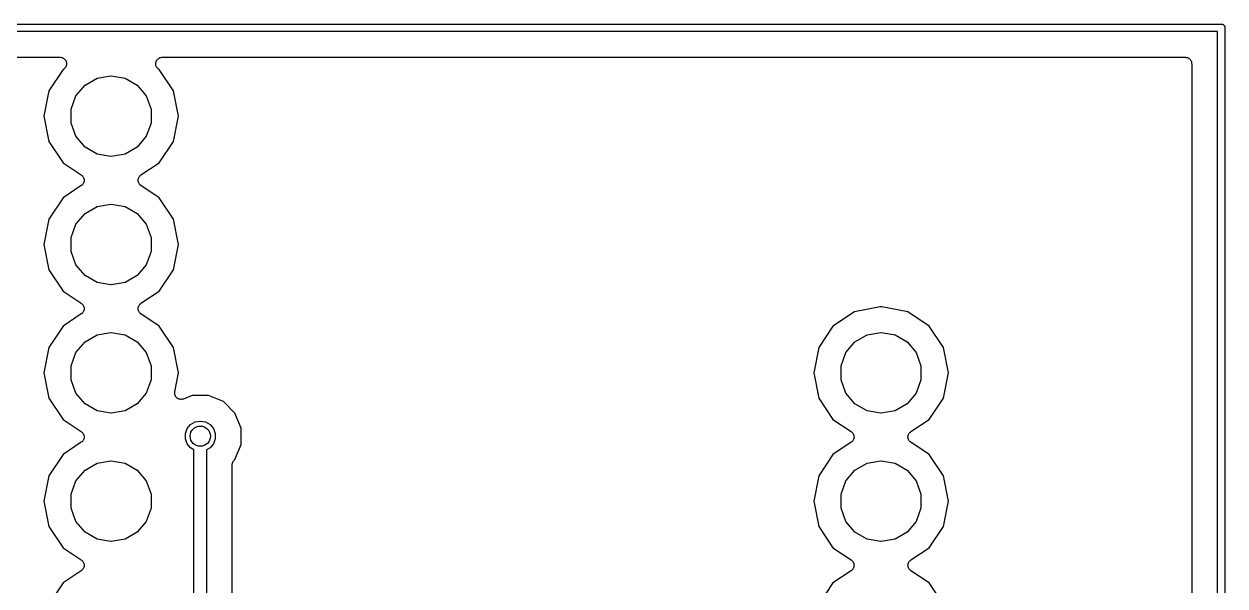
# Model space of a CAD drawing. Extents: x 70 to 225, y -126 to -70.
# Drawn here: x 201.5 to 225.28, y -80.85 to -69.72 of the extents above; entities that cross this region are included whole.
import ezdxf

# ---------------------------------------------------------------- set-up
doc = ezdxf.new("R2010")
doc.units = 0
doc.header["$MEASUREMENT"] = 0
doc.layers.add('BLACK', color=7, linetype='CONTINUOUS')

msp = doc.modelspace()

# ---------------------------------------------------------------- linework, layer by layer
at = {"layer": 'Black'}
for p, q in [((70.2, -69.725), (225.2, -69.725)), ((225.125, -69.875), (70.275, -69.875)), ((225.125, -126.325), (225.125, -69.875)), ((225.2, -69.725), (225.206, -69.7261)), ((225.206, -69.7261), (225.213, -69.7261)), ((225.213, -69.7261), (225.219, -69.7284)), ((225.219, -69.7284), (225.226, -69.7295)), ((225.226, -69.7295), (225.231, -69.7328)), ((225.231, -69.7328), (225.237, -69.735)), ((225.237, -69.735), (225.243, -69.7393)), ((225.243, -69.7393), (225.248, -69.7425)), ((225.248, -69.7425), (225.252, -69.7476)), ((225.252, -69.7476), (225.257, -69.7518)), ((225.257, -69.7518), (225.261, -69.7575)), ((225.261, -69.7575), (225.265, -69.7625)), ((225.265, -69.7625), (225.267, -69.7687)), ((225.267, -69.7687), (225.27, -69.7743)), ((225.27, -69.7743), (225.272, -69.7808)), ((225.272, -69.7808), (225.274, -69.787)), ((225.274, -69.787), (225.274, -69.7935)), ((225.274, -69.7935), (225.275, -69.8)), ((225.275, -69.8), (225.275, -126.4)), ((96.6081, -70.383), (202.217, -70.383)), ((202.217, -70.383), (202.224, -70.3842)), ((202.224, -70.3842), (202.231, -70.3838)), ((202.231, -70.3838), (202.246, -70.388)), ((202.246, -70.388), (202.261, -70.3907)), ((202.261, -70.3907), (202.267, -70.3941)), ((202.267, -70.3941), (202.274, -70.3961)), ((202.274, -70.3961), (202.286, -70.4051)), ((202.286, -70.4051), (202.299, -70.4127)), ((202.299, -70.6073), (202.293, -70.6108)), ((202.299, -70.4127), (202.304, -70.4181)), ((202.309, -70.5956), (202.299, -70.6073)), ((202.304, -70.4181), (202.309, -70.4222)), ((202.309, -70.4222), (202.318, -70.4348)), ((202.32, -70.5851), (202.309, -70.5956)), ((202.318, -70.4348), (202.327, -70.4465)), ((202.323, -70.5788), (202.32, -70.5851)), ((202.327, -70.5735), (202.323, -70.5788)), ((202.327, -70.4465), (202.33, -70.453)), ((202.333, -70.5592), (202.327, -70.5735)), ((202.33, -70.453), (202.334, -70.4588)), ((202.339, -70.5455), (202.333, -70.5592)), ((202.334, -70.4588), (202.337, -70.4736)), ((202.337, -70.4736), (202.342, -70.4879)), ((202.34, -70.5386), (202.339, -70.5455)), ((202.342, -70.5321), (202.34, -70.5386)), ((202.342, -70.4879), (202.342, -70.4949)), ((202.342, -70.4949), (202.344, -70.5017)), ((202.344, -70.5017), (202.342, -70.5168)), ((202.342, -70.5168), (202.342, -70.5321)), ((204.109, -70.5017), (204.11, -70.4949)), ((204.11, -70.5168), (204.109, -70.5017)), ((204.11, -70.4879), (204.115, -70.4736)), ((204.11, -70.4949), (204.11, -70.4879)), ((204.11, -70.5321), (204.11, -70.5168)), ((204.113, -70.5386), (204.11, -70.5321)), ((204.113, -70.5455), (204.113, -70.5386)), ((204.12, -70.5592), (204.113, -70.5455)), ((204.115, -70.4736), (204.119, -70.4588)), ((204.119, -70.4588), (204.123, -70.453)), ((204.125, -70.5735), (204.12, -70.5592)), ((204.123, -70.453), (204.125, -70.4465)), ((204.125, -70.4465), (204.135, -70.4348)), ((204.13, -70.5788), (204.125, -70.5735)), ((204.133, -70.5851), (204.13, -70.5788)), ((204.144, -70.5956), (204.133, -70.5851)), ((204.135, -70.4348), (204.144, -70.4222)), ((204.144, -70.4222), (204.149, -70.4181)), ((204.154, -70.6073), (204.144, -70.5956)), ((204.149, -70.4181), (204.154, -70.4127)), ((204.154, -70.4127), (204.167, -70.4051)), ((204.16, -70.6108), (204.154, -70.6073)), ((204.167, -70.4051), (204.179, -70.3961)), ((204.179, -70.3961), (204.186, -70.3941)), ((204.186, -70.3941), (204.192, -70.3907)), ((204.192, -70.3907), (204.207, -70.388)), ((204.207, -70.388), (204.221, -70.3838)), ((204.221, -70.3838), (204.228, -70.3842)), ((204.228, -70.3842), (204.235, -70.383)), ((204.235, -70.383), (224.49, -70.383)), ((224.49, -70.383), (224.501, -70.3849)), ((224.501, -70.3849), (224.512, -70.3849)), ((224.512, -70.3849), (224.522, -70.3887)), ((224.522, -70.3887), (224.533, -70.3907)), ((224.533, -70.3907), (224.543, -70.3962)), ((224.543, -70.3962), (224.553, -70.4)), ((224.553, -70.4), (224.562, -70.4072)), ((224.562, -70.4072), (224.572, -70.4127)), ((224.572, -70.4127), (224.579, -70.4212)), ((224.579, -70.4212), (224.587, -70.4284)), ((224.587, -70.4284), (224.593, -70.438)), ((224.593, -70.438), (224.6, -70.4465)), ((224.6, -70.4465), (224.604, -70.4569)), ((224.604, -70.4569), (224.609, -70.4666)), ((224.609, -70.4666), (224.611, -70.4775)), ((224.611, -70.4775), (224.615, -70.4879)), ((224.615, -70.4879), (224.615, -70.4991)), ((224.615, -70.4991), (224.617, -70.51)), ((224.617, -70.51), (224.617, -125.69)), ((202.275, -70.6242), (201.992, -71.0477)), ((202.288, -70.6156), (202.275, -70.6242)), ((202.293, -70.6108), (202.288, -70.6156)), ((202.709, -70.9345), (202.95, -70.7956)), ((202.95, -70.7956), (203.223, -70.7473)), ((203.223, -70.7473), (203.229, -70.7473)), ((203.229, -70.7473), (203.503, -70.7956)), ((203.503, -70.7956), (203.744, -70.9345)), ((204.165, -70.6156), (204.16, -70.6108)), ((204.178, -70.6242), (204.165, -70.6156)), ((204.461, -71.0477), (204.178, -70.6242)), ((201.992, -71.0477), (201.893, -71.5473)), ((202.53, -71.1473), (202.709, -70.9345)), ((203.744, -70.9345), (203.922, -71.1473)), ((204.56, -71.5473), (204.461, -71.0477)), ((202.435, -71.4084), (202.53, -71.1473)), ((203.922, -71.1473), (204.017, -71.4084)), ((201.893, -71.5473), (201.992, -72.0469)), ((202.435, -71.6863), (202.435, -71.4084)), ((204.017, -71.4084), (204.017, -71.6863)), ((204.461, -72.0469), (204.56, -71.5473)), ((202.53, -71.9473), (202.435, -71.6863)), ((204.017, -71.6863), (203.922, -71.9473)), ((202.709, -72.1602), (202.53, -71.9473)), ((203.922, -71.9473), (203.744, -72.1602)), ((201.992, -72.0469), (202.275, -72.4705)), ((202.95, -72.2991), (202.709, -72.1602)), ((203.744, -72.1602), (203.503, -72.2991)), ((204.178, -72.4705), (204.461, -72.0469)), ((202.275, -72.4705), (202.636, -72.7117)), ((203.223, -72.3473), (202.95, -72.2991)), ((203.229, -72.3473), (203.223, -72.3473)), ((203.503, -72.2991), (203.229, -72.3473)), ((203.817, -72.7117), (204.178, -72.4705)), ((202.636, -72.7117), (202.646, -72.7213)), ((202.646, -72.7213), (202.657, -72.7295)), ((202.657, -72.7295), (202.662, -72.7365)), ((202.662, -72.7365), (202.668, -72.7422)), ((202.668, -72.7422), (202.674, -72.7547)), ((203.779, -72.7547), (203.785, -72.7422)), ((203.785, -72.7422), (203.791, -72.7365)), ((203.791, -72.7365), (203.795, -72.7295)), ((203.795, -72.7295), (203.807, -72.7213)), ((203.807, -72.7213), (203.817, -72.7117)), ((202.636, -72.9229), (202.275, -73.1642)), ((202.646, -72.9133), (202.636, -72.9229)), ((202.657, -72.9052), (202.646, -72.9133)), ((202.662, -72.8982), (202.657, -72.9052)), ((202.668, -72.8924), (202.662, -72.8982)), ((202.674, -72.88), (202.668, -72.8924)), ((202.674, -72.7547), (202.682, -72.7662)), ((202.682, -72.8685), (202.674, -72.88)), ((202.682, -72.7662), (202.684, -72.7743)), ((202.684, -72.8604), (202.682, -72.8685)), ((202.684, -72.7743), (202.688, -72.7818)), ((202.688, -72.8529), (202.684, -72.8604)), ((202.688, -72.7818), (202.689, -72.7956)), ((202.689, -72.8391), (202.688, -72.8529)), ((202.689, -72.7956), (202.692, -72.809)), ((202.692, -72.8256), (202.689, -72.8391)), ((202.692, -72.809), (202.691, -72.8173)), ((202.691, -72.8173), (202.692, -72.8256)), ((203.76, -72.809), (203.764, -72.7956)), ((203.761, -72.8173), (203.76, -72.809)), ((203.76, -72.8256), (203.761, -72.8173)), ((203.764, -72.8391), (203.76, -72.8256)), ((203.764, -72.7956), (203.765, -72.7818)), ((203.765, -72.8529), (203.764, -72.8391)), ((203.765, -72.7818), (203.769, -72.7743)), ((203.769, -72.8604), (203.765, -72.8529)), ((203.769, -72.7743), (203.771, -72.7662)), ((203.771, -72.8685), (203.769, -72.8604)), ((203.771, -72.7662), (203.779, -72.7547)), ((203.779, -72.88), (203.771, -72.8685)), ((203.785, -72.8924), (203.779, -72.88)), ((203.791, -72.8982), (203.785, -72.8924)), ((203.795, -72.9052), (203.791, -72.8982)), ((203.807, -72.9133), (203.795, -72.9052)), ((203.817, -72.9229), (203.807, -72.9133)), ((204.178, -73.1642), (203.817, -72.9229)), ((202.275, -73.1642), (201.992, -73.5877)), ((204.461, -73.5877), (204.178, -73.1642)), ((202.709, -73.4745), (202.95, -73.3356)), ((202.95, -73.3356), (203.223, -73.2873)), ((203.223, -73.2873), (203.229, -73.2873)), ((203.229, -73.2873), (203.503, -73.3356)), ((203.503, -73.3356), (203.744, -73.4745)), ((201.992, -73.5877), (201.893, -74.0873)), ((202.435, -73.9484), (202.53, -73.6873)), ((202.53, -73.6873), (202.709, -73.4745)), ((203.744, -73.4745), (203.922, -73.6873)), ((203.922, -73.6873), (204.017, -73.9484)), ((204.56, -74.0873), (204.461, -73.5877)), ((201.893, -74.0873), (201.992, -74.5869)), ((202.435, -74.2263), (202.435, -73.9484)), ((204.017, -73.9484), (204.017, -74.2263)), ((204.461, -74.5869), (204.56, -74.0873)), ((202.53, -74.4873), (202.435, -74.2263)), ((204.017, -74.2263), (203.922, -74.4873)), ((201.992, -74.5869), (202.275, -75.0105)), ((202.709, -74.7002), (202.53, -74.4873)), ((203.922, -74.4873), (203.744, -74.7002)), ((204.178, -75.0105), (204.461, -74.5869)), ((202.95, -74.8391), (202.709, -74.7002)), ((203.223, -74.8873), (202.95, -74.8391)), ((203.503, -74.8391), (203.229, -74.8873)), ((203.744, -74.7002), (203.503, -74.8391)), ((202.275, -75.0105), (202.636, -75.2517)), ((203.229, -74.8873), (203.223, -74.8873)), ((203.817, -75.2517), (204.178, -75.0105)), ((202.636, -75.2517), (202.646, -75.2613)), ((202.646, -75.2613), (202.657, -75.2695)), ((202.657, -75.2695), (202.662, -75.2765)), ((202.662, -75.2765), (202.668, -75.2822)), ((202.668, -75.2822), (202.674, -75.2947)), ((202.674, -75.2947), (202.682, -75.3062)), ((202.682, -75.3062), (202.684, -75.3143)), ((202.684, -75.3143), (202.688, -75.3218)), ((202.688, -75.3218), (202.689, -75.3356)), ((202.689, -75.3356), (202.692, -75.349)), ((202.692, -75.349), (202.691, -75.3573)), ((202.691, -75.3573), (202.692, -75.3656)), ((203.76, -75.349), (203.764, -75.3356)), ((203.761, -75.3573), (203.76, -75.349)), ((203.76, -75.3656), (203.761, -75.3573)), ((203.764, -75.3356), (203.765, -75.3218)), ((203.765, -75.3218), (203.769, -75.3143)), ((203.769, -75.3143), (203.771, -75.3062)), ((203.771, -75.3062), (203.779, -75.2947)), ((203.779, -75.2947), (203.785, -75.2822)), ((203.785, -75.2822), (203.791, -75.2765)), ((203.791, -75.2765), (203.795, -75.2695)), ((203.795, -75.2695), (203.807, -75.2613)), ((203.807, -75.2613), (203.817, -75.2517)), ((218.451, -75.3193), (217.939, -75.4212)), ((218.482, -75.3193), (218.451, -75.3193)), ((218.994, -75.4212), (218.482, -75.3193)), ((202.636, -75.4629), (202.275, -75.7042)), ((202.646, -75.4534), (202.636, -75.4629)), ((202.657, -75.4452), (202.646, -75.4534)), ((202.662, -75.4382), (202.657, -75.4452)), ((202.668, -75.4324), (202.662, -75.4382)), ((202.674, -75.42), (202.668, -75.4324)), ((202.682, -75.4085), (202.674, -75.42)), ((202.684, -75.4004), (202.682, -75.4085)), ((202.688, -75.3929), (202.684, -75.4004)), ((202.689, -75.3791), (202.688, -75.3929)), ((202.692, -75.3656), (202.689, -75.3791)), ((203.764, -75.3791), (203.76, -75.3656)), ((203.765, -75.3929), (203.764, -75.3791)), ((203.769, -75.4004), (203.765, -75.3929)), ((203.771, -75.4085), (203.769, -75.4004)), ((203.779, -75.42), (203.771, -75.4085)), ((203.785, -75.4324), (203.779, -75.42)), ((203.791, -75.4382), (203.785, -75.4324)), ((203.795, -75.4452), (203.791, -75.4382)), ((203.807, -75.4534), (203.795, -75.4452)), ((203.817, -75.4629), (203.807, -75.4534)), ((204.178, -75.7042), (203.817, -75.4629)), ((217.939, -75.4212), (217.515, -75.7042)), ((219.418, -75.7042), (218.994, -75.4212)), ((202.275, -75.7042), (201.992, -76.1277)), ((202.95, -75.8756), (203.223, -75.8273)), ((203.223, -75.8273), (203.229, -75.8273)), ((203.229, -75.8273), (203.503, -75.8756)), ((204.461, -76.1277), (204.178, -75.7042)), ((217.515, -75.7042), (217.232, -76.1277)), ((218.19, -75.8756), (218.463, -75.8273)), ((218.463, -75.8273), (218.469, -75.8273)), ((218.469, -75.8273), (218.743, -75.8756)), ((219.701, -76.1277), (219.418, -75.7042)), ((202.53, -76.2273), (202.709, -76.0145)), ((202.709, -76.0145), (202.95, -75.8756)), ((203.503, -75.8756), (203.744, -76.0145)), ((203.744, -76.0145), (203.922, -76.2273)), ((217.77, -76.2273), (217.949, -76.0145)), ((217.949, -76.0145), (218.19, -75.8756)), ((218.743, -75.8756), (218.984, -76.0145)), ((218.984, -76.0145), (219.162, -76.2273)), ((201.992, -76.1277), (201.893, -76.6273)), ((202.435, -76.4884), (202.53, -76.2273)), ((203.922, -76.2273), (204.017, -76.4884)), ((204.56, -76.6273), (204.461, -76.1277)), ((217.232, -76.1277), (217.133, -76.6273)), ((217.675, -76.4884), (217.77, -76.2273)), ((219.162, -76.2273), (219.257, -76.4884)), ((219.8, -76.6273), (219.701, -76.1277)), ((202.435, -76.7663), (202.435, -76.4884)), ((204.017, -76.4884), (204.017, -76.7663)), ((217.675, -76.7663), (217.675, -76.4884)), ((219.257, -76.4884), (219.257, -76.7663)), ((201.893, -76.6273), (201.992, -77.1269)), ((202.53, -77.0273), (202.435, -76.7663)), ((204.017, -76.7663), (203.922, -77.0273)), ((204.485, -77.0036), (204.56, -76.6273)), ((217.133, -76.6273), (217.232, -77.1269)), ((217.77, -77.0273), (217.675, -76.7663)), ((219.257, -76.7663), (219.162, -77.0273)), ((219.701, -77.1269), (219.8, -76.6273)), ((204.484, -77.0117), (204.485, -77.0077)), ((204.485, -77.0297), (204.484, -77.0117)), ((204.485, -77.0077), (204.485, -77.0036)), ((201.992, -77.1269), (202.275, -77.5505)), ((202.709, -77.2402), (202.53, -77.0273)), ((202.95, -77.3791), (202.709, -77.2402)), ((203.744, -77.2402), (203.503, -77.3791)), ((203.922, -77.0273), (203.744, -77.2402)), ((204.484, -77.0477), (204.485, -77.0297)), ((204.486, -77.0516), (204.484, -77.0477)), ((204.486, -77.0557), (204.486, -77.0516)), ((204.493, -77.0724), (204.486, -77.0557)), ((204.498, -77.0894), (204.493, -77.0724)), ((204.501, -77.0927), (204.498, -77.0894)), ((204.503, -77.0965), (204.501, -77.0927)), ((204.515, -77.1098), (204.503, -77.0965)), ((204.526, -77.1238), (204.515, -77.1098)), ((204.529, -77.126), (204.526, -77.1238)), ((204.532, -77.129), (204.529, -77.126)), ((204.548, -77.1374), (204.532, -77.129)), ((204.564, -77.1467), (204.548, -77.1374)), ((204.568, -77.1475), (204.564, -77.1467)), ((204.571, -77.1494), (204.568, -77.1475)), ((204.589, -77.1518), (204.571, -77.1494)), ((204.607, -77.1553), (204.589, -77.1518)), ((204.611, -77.1547), (204.607, -77.1553)), ((204.615, -77.1552), (204.611, -77.1547)), ((204.633, -77.1514), (204.615, -77.1552)), ((204.651, -77.1486), (204.633, -77.1514)), ((204.654, -77.1466), (204.651, -77.1486)), ((204.658, -77.1457), (204.654, -77.1466)), ((204.831, -77.0742), (204.658, -77.1457)), ((205.153, -77.0745), (204.831, -77.0742)), ((205.45, -77.1977), (205.153, -77.0745)), ((205.677, -77.4252), (205.45, -77.1977)), ((217.232, -77.1269), (217.515, -77.5505)), ((217.949, -77.2402), (217.77, -77.0273)), ((218.19, -77.3791), (217.949, -77.2402)), ((218.984, -77.2402), (218.743, -77.3791)), ((219.162, -77.0273), (218.984, -77.2402)), ((219.418, -77.5505), (219.701, -77.1269)), ((203.223, -77.4273), (202.95, -77.3791)), ((203.229, -77.4273), (203.223, -77.4273)), ((203.503, -77.3791), (203.229, -77.4273)), ((205.799, -77.7223), (205.677, -77.4252)), ((218.463, -77.4273), (218.19, -77.3791)), ((218.469, -77.4273), (218.463, -77.4273)), ((218.743, -77.3791), (218.469, -77.4273)), ((202.275, -77.5505), (202.636, -77.7917)), ((204.695, -77.83), (204.731, -77.7318)), ((204.731, -77.7318), (204.798, -77.6516)), ((204.798, -77.6516), (204.888, -77.5993)), ((204.888, -77.5993), (204.991, -77.5812)), ((204.991, -77.5812), (205.094, -77.5993)), ((205.094, -77.5993), (205.185, -77.6516)), ((205.185, -77.6516), (205.252, -77.7318)), ((205.252, -77.7318), (205.288, -77.83)), ((205.799, -78.0438), (205.799, -77.7223)), ((217.515, -77.5505), (217.876, -77.7917)), ((219.057, -77.7917), (219.418, -77.5505)), ((202.636, -77.7917), (202.646, -77.8013)), ((202.646, -77.8013), (202.657, -77.8095)), ((202.657, -77.8095), (202.662, -77.8165)), ((202.662, -77.8165), (202.668, -77.8222)), ((202.668, -77.9724), (202.662, -77.9782)), ((202.668, -77.8222), (202.674, -77.8347)), ((202.674, -77.96), (202.668, -77.9724)), ((202.674, -77.8347), (202.682, -77.8462)), ((202.682, -77.9485), (202.674, -77.96)), ((202.682, -77.8462), (202.684, -77.8543)), ((202.684, -77.9404), (202.682, -77.9485)), ((202.684, -77.8543), (202.688, -77.8618)), ((202.688, -77.9329), (202.684, -77.9404)), ((202.688, -77.8618), (202.689, -77.8756)), ((202.689, -77.9191), (202.688, -77.9329)), ((202.689, -77.8756), (202.692, -77.889)), ((202.692, -77.9056), (202.689, -77.9191)), ((202.692, -77.889), (202.691, -77.8973)), ((202.691, -77.8973), (202.692, -77.9056)), ((204.695, -77.9346), (204.695, -77.83)), ((204.731, -78.0329), (204.695, -77.9346)), ((205.288, -77.9346), (205.252, -78.0329)), ((205.288, -77.83), (205.288, -77.9346)), ((217.876, -77.7917), (217.886, -77.8013)), ((217.886, -77.8013), (217.897, -77.8095)), ((217.897, -77.8095), (217.902, -77.8165)), ((217.902, -77.8165), (217.908, -77.8222)), ((217.908, -77.9724), (217.902, -77.9782)), ((217.908, -77.8222), (217.914, -77.8347)), ((217.914, -77.96), (217.908, -77.9724)), ((217.914, -77.8347), (217.922, -77.8462)), ((217.922, -77.9485), (217.914, -77.96)), ((217.922, -77.8462), (217.924, -77.8543)), ((217.924, -77.9404), (217.922, -77.9485)), ((217.924, -77.8543), (217.928, -77.8618)), ((217.928, -77.9329), (217.924, -77.9404)), ((217.928, -77.8618), (217.929, -77.8756)), ((217.929, -77.9191), (217.928, -77.9329)), ((217.929, -77.8756), (217.932, -77.889)), ((217.932, -77.9056), (217.929, -77.9191)), ((217.932, -77.889), (217.931, -77.8973)), ((217.931, -77.8973), (217.932, -77.9056)), ((219, -77.889), (219.004, -77.8756)), ((219.001, -77.8973), (219, -77.889)), ((219, -77.9056), (219.001, -77.8973)), ((219.004, -77.9191), (219, -77.9056)), ((219.004, -77.8756), (219.005, -77.8618)), ((219.005, -77.9329), (219.004, -77.9191)), ((219.005, -77.8618), (219.009, -77.8543)), ((219.009, -77.9404), (219.005, -77.9329)), ((219.009, -77.8543), (219.011, -77.8462)), ((219.011, -77.9485), (219.009, -77.9404)), ((219.011, -77.8462), (219.019, -77.8347)), ((219.019, -77.96), (219.011, -77.9485)), ((219.019, -77.8347), (219.025, -77.8222)), ((219.025, -77.9724), (219.019, -77.96)), ((219.025, -77.8222), (219.031, -77.8165)), ((219.031, -77.9782), (219.025, -77.9724)), ((219.031, -77.8165), (219.035, -77.8095)), ((219.035, -77.8095), (219.047, -77.8013)), ((219.047, -77.8013), (219.057, -77.7917)), ((202.636, -78.0029), (202.275, -78.2442)), ((202.646, -77.9933), (202.636, -78.0029)), ((202.657, -77.9852), (202.646, -77.9933)), ((202.662, -77.9782), (202.657, -77.9852)), ((204.798, -78.113), (204.731, -78.0329)), ((204.866, -78.1526), (204.798, -78.113)), ((204.866, -81.9073), (204.866, -78.1526)), ((205.185, -78.113), (205.116, -78.1526)), ((205.116, -78.1526), (205.116, -81.8556)), ((205.252, -78.0329), (205.185, -78.113)), ((205.676, -78.3406), (205.799, -78.0438)), ((217.876, -78.0029), (217.515, -78.2442)), ((217.886, -77.9933), (217.876, -78.0029)), ((217.897, -77.9852), (217.886, -77.9933)), ((217.902, -77.9782), (217.897, -77.9852)), ((219.035, -77.9852), (219.031, -77.9782)), ((219.047, -77.9933), (219.035, -77.9852)), ((219.057, -78.0029), (219.047, -77.9933)), ((219.418, -78.2442), (219.057, -78.0029)), ((202.275, -78.2442), (201.992, -78.6677)), ((202.709, -78.5545), (202.95, -78.4156)), ((202.95, -78.4156), (203.223, -78.3673)), ((203.223, -78.3673), (203.229, -78.3673)), ((203.229, -78.3673), (203.503, -78.4156)), ((203.503, -78.4156), (203.744, -78.5545)), ((205.624, -78.4448), (205.625, -78.4392)), ((205.624, -81.5925), (205.624, -78.4448)), ((205.625, -78.4336), (205.629, -78.4176)), ((205.625, -78.4392), (205.625, -78.4336)), ((205.629, -78.4176), (205.632, -78.4014)), ((205.632, -78.4014), (205.635, -78.3965)), ((205.635, -78.3965), (205.636, -78.391)), ((205.636, -78.391), (205.646, -78.3775)), ((205.646, -78.3775), (205.654, -78.3632)), ((205.654, -78.3632), (205.658, -78.3595)), ((205.658, -78.3595), (205.662, -78.3549)), ((205.662, -78.3549), (205.676, -78.3406)), ((217.515, -78.2442), (217.232, -78.6677)), ((217.949, -78.5545), (218.19, -78.4156)), ((218.19, -78.4156), (218.463, -78.3673)), ((218.463, -78.3673), (218.469, -78.3673)), ((218.469, -78.3673), (218.743, -78.4156)), ((218.743, -78.4156), (218.984, -78.5545)), ((219.701, -78.6677), (219.418, -78.2442)), ((201.992, -78.6677), (201.893, -79.1673)), ((202.53, -78.7673), (202.709, -78.5545)), ((203.744, -78.5545), (203.922, -78.7673)), ((217.232, -78.6677), (217.133, -79.1673)), ((217.77, -78.7673), (217.949, -78.5545)), ((218.984, -78.5545), (219.162, -78.7673)), ((219.8, -79.1673), (219.701, -78.6677)), ((202.435, -79.0284), (202.53, -78.7673)), ((203.922, -78.7673), (204.017, -79.0284)), ((217.675, -79.0284), (217.77, -78.7673)), ((219.162, -78.7673), (219.257, -79.0284)), ((202.435, -79.3063), (202.435, -79.0284)), ((204.017, -79.0284), (204.017, -79.3063)), ((217.675, -79.3063), (217.675, -79.0284)), ((219.257, -79.0284), (219.257, -79.3063)), ((201.893, -79.1673), (201.992, -79.6669)), ((202.53, -79.5673), (202.435, -79.3063)), ((204.017, -79.3063), (203.922, -79.5673)), ((217.133, -79.1673), (217.232, -79.6669)), ((217.77, -79.5673), (217.675, -79.3063)), ((219.257, -79.3063), (219.162, -79.5673)), ((219.701, -79.6669), (219.8, -79.1673)), ((202.709, -79.7802), (202.53, -79.5673)), ((203.922, -79.5673), (203.744, -79.7802)), ((217.949, -79.7802), (217.77, -79.5673)), ((219.162, -79.5673), (218.984, -79.7802)), ((201.992, -79.6669), (202.275, -80.0905)), ((202.95, -79.9191), (202.709, -79.7802)), ((203.744, -79.7802), (203.503, -79.9191)), ((217.232, -79.6669), (217.515, -80.0905)), ((218.19, -79.9191), (217.949, -79.7802)), ((218.984, -79.7802), (218.743, -79.9191)), ((219.418, -80.0905), (219.701, -79.6669)), ((202.275, -80.0905), (202.636, -80.3317)), ((203.223, -79.9673), (202.95, -79.9191)), ((203.229, -79.9673), (203.223, -79.9673)), ((203.503, -79.9191), (203.229, -79.9673)), ((217.515, -80.0905), (217.876, -80.3317)), ((218.463, -79.9673), (218.19, -79.9191)), ((218.469, -79.9673), (218.463, -79.9673)), ((218.743, -79.9191), (218.469, -79.9673)), ((219.057, -80.3317), (219.418, -80.0905)), ((202.636, -80.3317), (202.646, -80.3413)), ((202.646, -80.3413), (202.657, -80.3495)), ((202.657, -80.3495), (202.662, -80.3565)), ((217.876, -80.3317), (217.886, -80.3413)), ((217.886, -80.3413), (217.897, -80.3495)), ((217.897, -80.3495), (217.902, -80.3565)), ((219.031, -80.3565), (219.035, -80.3495)), ((219.035, -80.3495), (219.047, -80.3413)), ((219.047, -80.3413), (219.057, -80.3317)), ((202.636, -80.5429), (202.275, -80.7842)), ((202.646, -80.5333), (202.636, -80.5429)), ((202.657, -80.5252), (202.646, -80.5333)), ((202.662, -80.5182), (202.657, -80.5252)), ((202.662, -80.3565), (202.668, -80.3622)), ((202.668, -80.5124), (202.662, -80.5182)), ((202.668, -80.3622), (202.674, -80.3747)), ((202.674, -80.5), (202.668, -80.5124)), ((202.674, -80.3747), (202.682, -80.3862)), ((202.682, -80.4885), (202.674, -80.5)), ((202.682, -80.3862), (202.684, -80.3943)), ((202.684, -80.4804), (202.682, -80.4885)), ((202.684, -80.3943), (202.688, -80.4018)), ((202.688, -80.4729), (202.684, -80.4804)), ((202.688, -80.4018), (202.689, -80.4156)), ((202.689, -80.4591), (202.688, -80.4729)), ((202.689, -80.4156), (202.692, -80.429)), ((202.692, -80.4456), (202.689, -80.4591)), ((202.692, -80.429), (202.691, -80.4373)), ((202.691, -80.4373), (202.692, -80.4456)), ((217.876, -80.5429), (217.515, -80.7842)), ((217.886, -80.5333), (217.876, -80.5429)), ((217.897, -80.5252), (217.886, -80.5333)), ((217.902, -80.5182), (217.897, -80.5252)), ((217.902, -80.3565), (217.908, -80.3622)), ((217.908, -80.5124), (217.902, -80.5182)), ((217.908, -80.3622), (217.914, -80.3747)), ((217.914, -80.5), (217.908, -80.5124)), ((217.914, -80.3747), (217.922, -80.3862)), ((217.922, -80.4885), (217.914, -80.5)), ((217.922, -80.3862), (217.924, -80.3943)), ((217.924, -80.4804), (217.922, -80.4885)), ((217.924, -80.3943), (217.928, -80.4018)), ((217.928, -80.4729), (217.924, -80.4804)), ((217.928, -80.4018), (217.929, -80.4156)), ((217.929, -80.4591), (217.928, -80.4729)), ((217.929, -80.4156), (217.932, -80.429)), ((217.932, -80.4456), (217.929, -80.4591)), ((217.932, -80.429), (217.931, -80.4373)), ((217.931, -80.4373), (217.932, -80.4456)), ((219, -80.429), (219.004, -80.4156)), ((219.001, -80.4373), (219, -80.429)), ((219, -80.4456), (219.001, -80.4373)), ((219.004, -80.4591), (219, -80.4456)), ((219.004, -80.4156), (219.005, -80.4018)), ((219.005, -80.4729), (219.004, -80.4591)), ((219.005, -80.4018), (219.009, -80.3943)), ((219.009, -80.4804), (219.005, -80.4729)), ((219.009, -80.3943), (219.011, -80.3862)), ((219.011, -80.4885), (219.009, -80.4804)), ((219.011, -80.3862), (219.019, -80.3747)), ((219.019, -80.5), (219.011, -80.4885)), ((219.019, -80.3747), (219.025, -80.3622)), ((219.025, -80.5124), (219.019, -80.5)), ((219.025, -80.3622), (219.031, -80.3565)), ((219.031, -80.5182), (219.025, -80.5124)), ((219.035, -80.5252), (219.031, -80.5182)), ((219.047, -80.5333), (219.035, -80.5252)), ((219.057, -80.5429), (219.047, -80.5333)), ((219.418, -80.7842), (219.057, -80.5429)), ((202.275, -80.7842), (201.992, -81.2077)), ((217.515, -80.7842), (217.232, -81.2077)), ((219.701, -81.2077), (219.418, -80.7842))]:
    msp.add_line(p, q, dxfattribs=at)
msp.add_circle((204.991, -77.8823), 0.2, dxfattribs=at)

doc.saveas('drawing.dxf')
